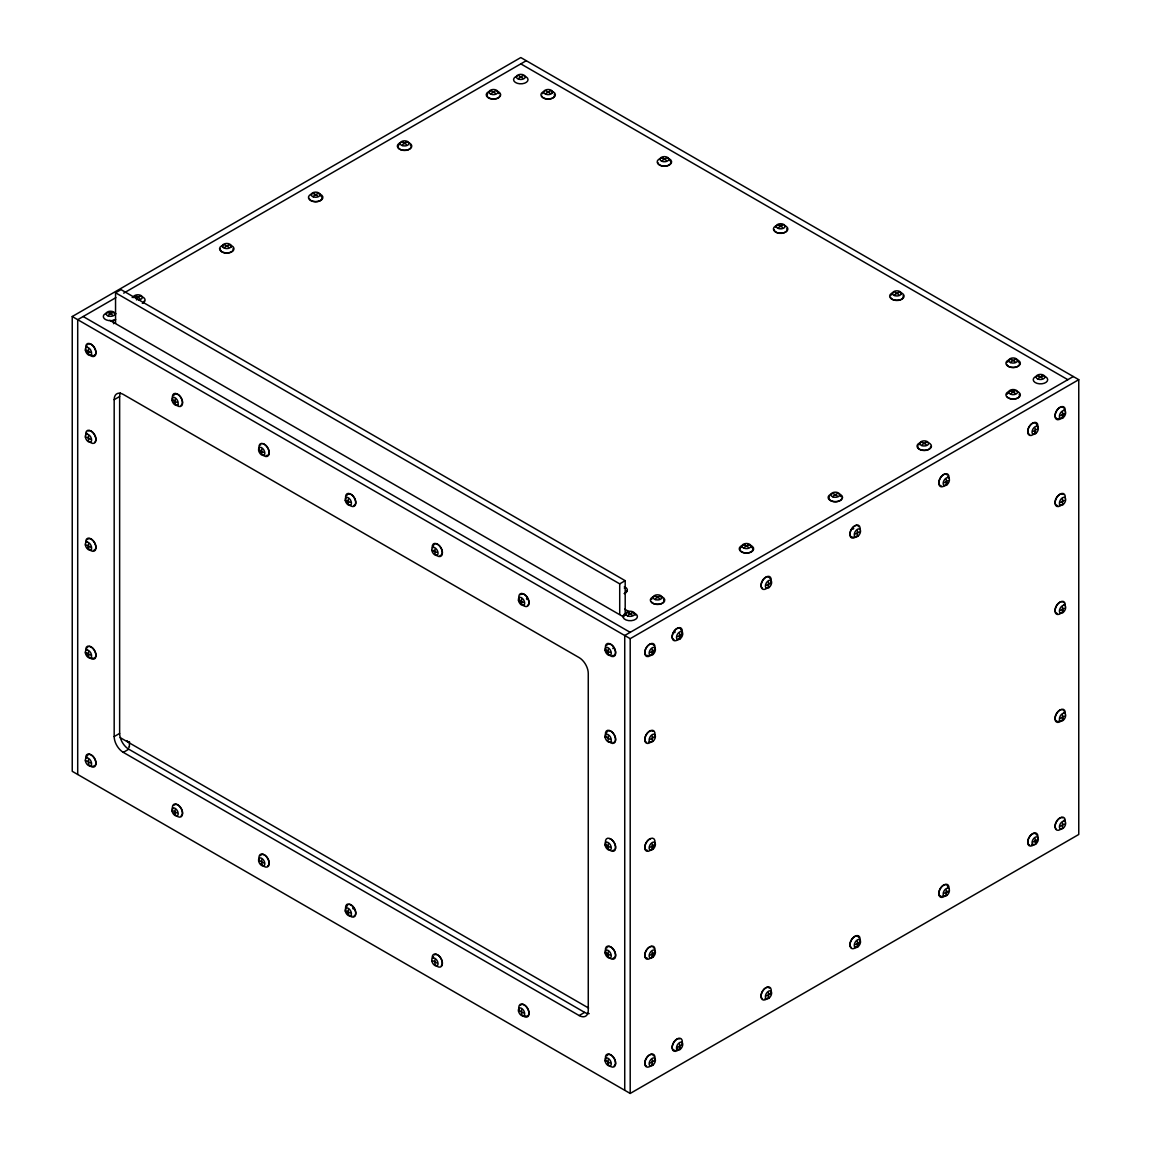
<?xml version="1.0" encoding="UTF-8"?>
<svg xmlns="http://www.w3.org/2000/svg" width="1151" height="1151" viewBox="0 0 1151 1151"><rect width="100%" height="100%" fill="white"/><g stroke="black" fill="none" stroke-linecap="round" stroke-linejoin="round"><path stroke-width="1.5" d="M129.372 746.553L129.473 741.632M129.401 746.539L128.854 747.387M72.24 316.525L520.799 57.55L1078.76 379.686L1078.76 834.475L630.201 1093.45L72.24 771.314L72.24 316.525L630.201 638.661L1078.76 379.686M115.546 323.33L115.546 292.771L121.013 289.62L625.194 580.694L625.194 614.85M115.877 297.649L77.707 319.676L77.707 774.465M123.675 293.145L526.266 60.715M136.063 298.397L139.703 296.296M224.949 247.077L228.603 244.962M313.835 195.756L317.489 193.641M402.735 144.436L406.375 142.321M491.621 93.116L495.275 91.001M108.712 314.842L112.352 312.727M518.972 77.98L522.626 75.865M546.322 93.116L549.977 91.001M589.183 1013.614A12.891 7.438 60 0 1 584.622 1012.391L579.14 1015.542L123.301 752.366A12.891 7.438 60 0 1 114.179 736.568L114.179 399.685L119.646 396.534A12.891 7.438 60 0 1 120.337 392.908M662.573 160.219L666.213 158.119M778.81 227.337L782.464 225.236M114.179 736.568L119.646 733.417L119.646 396.534M895.046 294.455L898.701 292.34M123.301 752.366L128.768 749.2L584.622 1012.391M115.546 292.771L619.713 583.859L625.194 580.694M1011.297 361.558L1014.937 359.457M655.725 598.419L659.379 596.319M744.625 547.099L748.265 544.999M833.511 495.779L837.165 493.678M922.397 444.459L926.051 442.358M1011.297 393.138L1014.937 391.038M628.374 614.864L632.028 612.764M1038.648 378.003L1042.288 375.902M1073.293 376.535L624.734 635.496L624.734 1090.285M650.444 652.43L654.085 650.329M677.795 636.647L681.435 634.532M766.681 585.312L770.336 583.212M855.581 533.992L859.222 531.891M944.467 482.672L948.107 480.571M1033.353 431.352L1037.008 429.251M1060.704 415.569L1064.358 413.454M650.444 739.287L654.085 737.172M1060.704 502.411L1064.358 500.311M650.444 847.194L654.085 845.079M1060.704 610.318L1064.358 608.217M650.444 955.1L654.085 952.985M1060.704 718.238L1064.358 716.123M650.444 1063.006L654.085 1060.905M677.795 1047.209L681.435 1045.108M766.681 995.888L770.336 993.788M855.581 944.568L859.222 942.468M944.467 893.248L948.107 891.147M1033.353 841.928L1037.008 839.827M1060.704 826.145L1064.358 824.03M128.034 742.05L127.128 740.683M520.799 63.866L1067.826 379.686M546.322 91.001L549.977 93.116M662.573 158.119L666.213 160.219M778.81 225.236L782.464 227.337M895.046 292.34L898.701 294.455M1011.297 359.457L1014.937 361.558M518.972 75.865L522.626 77.98M1038.648 375.902L1042.288 378.003M491.621 91.001L495.275 93.116M1011.297 391.038L1014.937 393.138M402.735 142.321L406.375 144.436M922.397 442.358L926.051 444.459M313.835 193.641L317.489 195.756M833.511 493.678L837.165 495.779M224.949 244.962L228.603 247.077M744.625 544.999L748.265 547.099M136.063 296.296L139.703 298.397M655.725 596.319L659.379 598.419M624.705 609.167L629.381 611.872M108.712 312.727L112.352 314.842M628.374 612.764L632.028 614.864M109.805 320.309L623.641 616.979M83.174 316.525L630.201 632.345M86.642 350.292L90.296 352.407M173.254 400.303L176.909 402.404M259.867 450.3L263.507 452.415M346.48 500.311L350.12 502.411M433.093 550.322L436.733 552.422M519.705 600.318L523.345 602.419M606.318 650.329L609.958 652.43M86.642 437.15L90.296 439.25M606.318 737.172L609.958 739.287M86.642 545.056L90.296 547.157M606.318 845.079L609.958 847.194M86.642 652.962L90.296 655.063M606.318 952.985L609.958 955.1M120.208 737.633L588.593 1008.046M86.642 760.869L90.296 762.969M173.254 810.88L176.909 812.98M259.867 860.876L263.507 862.991M346.48 910.887L350.12 912.988M433.093 960.884L436.733 962.999M519.705 1010.895L523.345 1012.995M606.318 1060.905L609.958 1063.006M1062.531 412.403L1062.531 416.619M1062.531 499.261L1062.531 503.476M1062.531 607.167L1062.531 611.382M1062.531 715.073L1062.531 719.289M1062.531 822.979L1062.531 827.195M1035.181 428.201L1035.181 432.402M1035.181 838.777L1035.181 842.978M946.295 479.521L946.295 483.737M946.295 890.097L946.295 894.298M857.394 530.841L857.394 535.057M857.394 941.417L857.394 945.618M768.508 582.161L768.508 586.377M768.508 992.737L768.508 996.939M679.622 633.482L679.622 637.697M679.622 1044.058L679.622 1048.273M652.272 649.279L652.272 653.48M652.272 736.122L652.272 740.338M652.272 844.028L652.272 848.244M652.272 951.935L652.272 956.15M652.272 1059.841L652.272 1064.056M630.201 638.661L630.201 1093.45M619.713 583.859L619.713 614.418M608.145 649.279L608.145 653.48M608.145 736.122L608.145 740.338M608.145 844.028L608.145 848.244M608.145 951.935L608.145 956.15M608.145 1059.841L608.145 1064.056M521.532 599.268L521.532 603.484M521.532 1009.844L521.532 1014.045M434.92 549.257L434.92 553.473M434.92 959.833L434.92 964.049M348.307 499.261L348.307 503.462M348.307 909.837L348.307 914.038M261.694 449.25L261.694 453.465M261.694 859.826L261.694 864.041M175.081 399.253L175.081 403.454M175.081 809.815L175.081 814.03M88.469 349.242L88.469 353.458M88.469 436.1L88.469 440.301M88.469 544.006L88.469 548.207M88.469 651.912L88.469 656.113M88.469 759.818L88.469 764.034M626.59 591.096A6.446 3.712 0 0 1 624.432 593.528M624.605 586.809A7.223 4.172 0 0 1 624.23 593.556M624.446 586.65A4.446 2.575 0 0 1 624.36 588.247M554.336 94.396A6.446 3.712 0 0 1 549.559 99.058A6.446 3.712 0 0 1 541.79 96.008M542.409 93.735A6.446 3.712 0 0 1 542.826 93.332M552.092 92.483A6.446 3.712 0 0 1 552.696 92.799M551.012 90.972A7.223 4.172 0 0 1 553.948 97.288A7.223 4.172 0 0 1 542.625 97.49A7.223 4.172 0 0 1 544.869 91.073M670.573 161.5A6.446 3.712 0 0 1 670.443 163.802M670.127 164.233A6.446 3.712 0 0 1 662.99 166.161A6.446 3.712 0 0 1 657.955 162.651M669.479 160.262A6.446 3.712 0 0 1 669.94 160.651M667.263 158.075A7.223 4.172 0 0 1 670.371 164.248A7.223 4.172 0 0 1 659.278 164.852A7.223 4.172 0 0 1 660.329 158.464M661.106 158.191A7.223 4.172 0 0 1 662.818 157.831M786.824 228.617A6.446 3.712 0 0 1 781.644 233.322A6.446 3.712 0 0 1 774.191 229.768M775.803 227.193A6.446 3.712 0 0 1 776.378 226.862M784.306 225.423A7.223 4.172 0 0 1 786.061 231.783A7.223 4.172 0 0 1 774.925 231.581A7.223 4.172 0 0 1 777.357 225.308M779.054 224.949A7.223 4.172 0 0 1 779.961 224.862M781.759 224.905A7.223 4.172 0 0 1 782.651 225.006M903.06 295.721A6.446 3.712 0 0 1 898.284 300.397A6.446 3.712 0 0 1 890.514 297.346M891.133 295.073A6.446 3.712 0 0 1 891.55 294.67M900.83 293.822A6.446 3.712 0 0 1 901.434 294.138M899.751 292.296A7.223 4.172 0 0 1 902.672 298.613A7.223 4.172 0 0 1 891.363 298.828A7.223 4.172 0 0 1 893.593 292.412M1019.297 362.838A6.446 3.712 0 0 1 1019.182 365.14M1018.851 365.558A6.446 3.712 0 0 1 1012.117 367.543A6.446 3.712 0 0 1 1006.765 364.464M1007.384 362.191A6.446 3.712 0 0 1 1007.787 361.788M1018.203 361.601A6.446 3.712 0 0 1 1018.664 361.989M1015.988 359.414A7.223 4.172 0 0 1 1018.534 366.004A7.223 4.172 0 0 1 1006.895 365.371A7.223 4.172 0 0 1 1011.542 359.17M659.998 596.189A7.223 4.172 0 0 1 663.451 602.52A7.223 4.172 0 0 1 651.941 602.736A7.223 4.172 0 0 1 654.689 596.276M663.609 599.484A6.446 3.712 0 0 1 659.35 604.318A6.446 3.712 0 0 1 651.265 601.556M651.639 599.268A6.446 3.712 0 0 1 652.013 598.851M661.178 597.671A6.446 3.712 0 0 1 661.811 597.959M748.021 544.711A7.223 4.172 0 0 1 752.812 550.754A7.223 4.172 0 0 1 741.445 551.804A7.223 4.172 0 0 1 742.769 545.2M743.575 544.955A7.223 4.172 0 0 1 745.316 544.668M752.883 549.531A6.446 3.712 0 0 1 746.654 553.142A6.446 3.712 0 0 1 740.035 549.775M740.266 548.38A6.446 3.712 0 0 1 740.539 547.948M741.359 547.142A6.446 3.712 0 0 1 741.891 546.797M751.272 546.955A6.446 3.712 0 0 1 751.776 547.329M752.178 547.732A6.446 3.712 0 0 1 752.725 548.61M1017.182 391.369A7.223 4.172 0 0 1 1018.232 397.771A7.223 4.172 0 0 1 1007.139 397.167A7.223 4.172 0 0 1 1010.247 390.995M1011.096 390.822A7.223 4.172 0 0 1 1011.988 390.707M1013.801 390.678A7.223 4.172 0 0 1 1014.693 390.75M1019.182 394.203A6.446 3.712 0 0 1 1015.297 398.951A6.446 3.712 0 0 1 1007.067 396.721M1006.938 394.419A6.446 3.712 0 0 1 1007.571 393.57M1008.031 393.182A6.446 3.712 0 0 1 1008.564 392.822M838.619 493.75A7.223 4.172 0 0 1 840.863 500.167A7.223 4.172 0 0 1 829.54 499.951A7.223 4.172 0 0 1 832.461 493.635M841.525 499.131A6.446 3.712 0 0 1 833.151 501.591A6.446 3.712 0 0 1 829.425 496.628M839.597 495.304A6.446 3.712 0 0 1 840.172 495.635M840.662 496.009A6.446 3.712 0 0 1 841.395 496.844M928.296 442.689A7.223 4.172 0 0 1 929.116 449.221A7.223 4.172 0 0 1 917.937 448.199A7.223 4.172 0 0 1 922.21 442.142M925.807 442.07A7.223 4.172 0 0 1 927.505 442.43M930.641 446.43A6.446 3.712 0 0 1 924.023 450.501A6.446 3.712 0 0 1 917.865 446.2M918.685 444.89A6.446 3.712 0 0 1 919.145 444.502M318.108 193.512A7.223 4.172 0 0 1 321.892 199.555A7.223 4.172 0 0 1 310.885 200.562A7.223 4.172 0 0 1 311.23 194.145M311.979 193.843A7.223 4.172 0 0 1 313.647 193.426M321.719 196.807A6.446 3.712 0 0 1 317.072 201.698A6.446 3.712 0 0 1 309.259 198.418M320.496 195.612A6.446 3.712 0 0 1 321.402 196.375M496.728 91.073A7.223 4.172 0 0 1 498.973 97.49A7.223 4.172 0 0 1 487.65 97.288A7.223 4.172 0 0 1 490.571 90.972M499.807 96.008A6.446 3.712 0 0 1 491.65 99A6.446 3.712 0 0 1 487.535 93.95M488.887 92.799A6.446 3.712 0 0 1 489.506 92.483M498.771 93.332A6.446 3.712 0 0 1 499.189 93.735M141.947 296.627A7.223 4.172 0 0 1 142.307 303.375M132.164 297.519A7.223 4.172 0 0 1 136.753 295.965M139.458 296.008A7.223 4.172 0 0 1 141.156 296.368M144.321 300.828A6.446 3.712 0 0 1 143.429 302.598M133.458 297.591A4.446 2.575 0 0 1 137.372 294.785A4.446 2.575 0 0 1 142.292 296.987A4.446 2.575 0 0 1 138.58 299.879M136.911 299.85A4.446 2.575 0 0 1 136.379 299.764M229.222 244.832A7.223 4.172 0 0 1 232.66 251.177A7.223 4.172 0 0 1 221.15 251.378A7.223 4.172 0 0 1 223.898 244.933M233.063 248.573A6.446 3.712 0 0 1 233.135 249.968M232.962 250.429A6.446 3.712 0 0 1 226.574 253.105A6.446 3.712 0 0 1 220.488 250.199M220.359 249.738A6.446 3.712 0 0 1 220.416 248.803M222.215 246.76A6.446 3.712 0 0 1 222.819 246.458M231.034 246.602A6.446 3.712 0 0 1 231.596 246.933M407.842 142.393A7.223 4.172 0 0 1 410.26 148.68A7.223 4.172 0 0 1 399.138 148.882A7.223 4.172 0 0 1 400.879 142.523M402.533 142.105A7.223 4.172 0 0 1 403.425 141.99M406.13 142.048A7.223 4.172 0 0 1 407.008 142.192M410.993 146.868A6.446 3.712 0 0 1 404.346 150.464A6.446 3.712 0 0 1 398.117 146.637M398.375 145.717A6.446 3.712 0 0 1 398.649 145.271M399.469 144.465A6.446 3.712 0 0 1 400.001 144.12M410.288 145.055A6.446 3.712 0 0 1 410.619 145.486M1043.756 375.974A7.223 4.172 0 0 1 1046.187 382.247A7.223 4.172 0 0 1 1035.051 382.449A7.223 4.172 0 0 1 1036.792 376.089M1037.598 375.859A7.223 4.172 0 0 1 1038.447 375.686M1042.043 375.614A7.223 4.172 0 0 1 1042.921 375.758M107.662 312.698A7.223 4.172 0 0 0 104.554 318.87A7.223 4.172 0 0 0 115.647 319.474A6.446 3.712 0 0 1 110.726 320.87M108.511 312.511A7.223 4.172 0 0 1 110.309 312.353M111.215 312.367A7.223 4.172 0 0 1 112.107 312.453M112.985 312.597A7.223 4.172 0 0 1 115.949 313.763M632.647 612.634A7.223 4.172 0 0 1 635.913 619.109A7.223 4.172 0 0 1 624.23 618.893A7.223 4.172 0 0 1 628.187 612.548M624.015 616.145A6.446 3.712 0 0 1 624.288 615.713M624.662 615.296A6.446 3.712 0 0 1 625.655 614.562M635.035 614.72A6.446 3.712 0 0 1 635.525 615.094M524.079 75.937A7.223 4.172 0 0 1 526.511 82.21A7.223 4.172 0 0 1 515.375 82.412A7.223 4.172 0 0 1 517.116 76.067M113.33 321.776A3.352 1.942 0 0 1 113.517 323.704M1034.691 433.337A7.223 4.172 -60 0 1 1027.757 432.718A7.223 4.172 -60 0 1 1033.238 422.805A7.223 4.172 -60 0 1 1037.67 427.956M1035.814 431.97A7.223 4.172 -60 0 1 1035.267 432.69M1036.389 424A6.446 3.712 -60 0 1 1036.734 425.05M1029.584 434.416A6.446 3.712 -60 0 1 1028.749 427.294A6.446 3.712 -60 0 1 1035.382 422.993M945.187 485.233A7.223 4.172 -60 0 1 938.871 484.039A7.223 4.172 -60 0 1 943.705 474.485A7.223 4.172 -60 0 1 949.014 477.679M947.417 482.542A7.223 4.172 -60 0 1 946.928 483.291M946.381 484.01A7.223 4.172 -60 0 1 945.805 484.657M941.173 485.808A6.446 3.712 -60 0 1 940.05 478.255A6.446 3.712 -60 0 1 947.215 474.903M947.848 476.37A6.446 3.712 -60 0 1 947.92 476.989M856.905 535.978A7.223 4.172 -60 0 1 850.013 535.575A7.223 4.172 -60 0 1 855.035 525.676A7.223 4.172 -60 0 1 860.042 529.791M857.984 525.878A6.446 3.712 -60 0 1 858.603 526.64M853.351 537.013A6.446 3.712 -60 0 1 851.366 536.898M850.977 536.639A6.446 3.712 -60 0 1 850.632 530.669A6.446 3.712 -60 0 1 855.61 525.518M856.157 525.403A6.446 3.712 -60 0 1 857.164 525.46M768.595 586.65A7.223 4.172 -60 0 1 761.084 586.679A7.223 4.172 -60 0 1 767.199 576.507A7.223 4.172 -60 0 1 770.451 583.571M769.429 577.543A6.446 3.712 -60 0 1 769.918 578.464M762.48 588.219A6.446 3.712 -60 0 1 761.746 587.614M761.473 587.197A6.446 3.712 -60 0 1 763.156 579.557A6.446 3.712 -60 0 1 769.098 577.212M1034.087 844.489A7.223 4.172 -60 0 1 1027.714 842.82A7.223 4.172 -60 0 1 1033.454 833.281A7.223 4.172 -60 0 1 1037.67 838.532M1036.749 840.993A7.223 4.172 -60 0 1 1036.303 841.784M1036.389 834.576A6.446 3.712 -60 0 1 1036.591 835.065M1032.835 844.086A6.446 3.712 -60 0 1 1031.699 844.733M1029.584 844.992A6.446 3.712 -60 0 1 1028.951 837.511A6.446 3.712 -60 0 1 1035.771 833.813M945.187 895.809A7.223 4.172 -60 0 1 938.871 894.615A7.223 4.172 -60 0 1 943.705 885.061A7.223 4.172 -60 0 1 949.014 888.255M948.237 891.507A7.223 4.172 -60 0 1 947.863 892.313M946.381 894.586A7.223 4.172 -60 0 1 945.805 895.233M946.885 885.133A6.446 3.712 -60 0 1 947.489 885.896M947.848 886.946A6.446 3.712 -60 0 1 947.92 888.227M942.798 896.053A6.446 3.712 -60 0 1 942.237 896.255M941.173 896.384A6.446 3.712 -60 0 1 940.252 896.14M939.863 895.895A6.446 3.712 -60 0 1 939.863 889.191A6.446 3.712 -60 0 1 945.561 884.644M857.495 945.906A7.223 4.172 -60 0 1 850.057 946.367A7.223 4.172 -60 0 1 855.236 936.137A7.223 4.172 -60 0 1 859.883 941.173M859.653 941.993A7.223 4.172 -60 0 1 859.337 942.827M858.531 944.439A7.223 4.172 -60 0 1 858.027 945.187M850.977 947.215A6.446 3.712 -60 0 1 852.287 938.497A6.446 3.712 -60 0 1 858.819 937.705M855.049 946.726A6.446 3.712 -60 0 1 854.488 947.086M767.415 998.449A7.223 4.172 -60 0 1 761.027 996.291A7.223 4.172 -60 0 1 767.616 986.968A7.223 4.172 -60 0 1 770.451 994.147M768.595 997.226A7.223 4.172 -60 0 1 768.019 997.874M762.48 998.795A6.446 3.712 -60 0 1 762.681 990.781A6.446 3.712 -60 0 1 769.429 988.119M765.588 998.406A6.446 3.712 -60 0 1 765.027 998.694M679.133 1049.194A7.223 4.172 -60 0 1 672.17 1048.345A7.223 4.172 -60 0 1 678.097 1038.475A7.223 4.172 -60 0 1 681.867 1044.633M680.255 1047.827A7.223 4.172 -60 0 1 679.709 1048.547M677.838 1048.921A6.446 3.712 -60 0 1 677.277 1049.367M675.018 1050.331A6.446 3.712 -60 0 1 672.86 1043.885A6.446 3.712 -60 0 1 679.809 1038.849M651.48 741.561A7.223 4.172 -60 0 1 644.79 740.05A7.223 4.172 -60 0 1 651.063 730.439A7.223 4.172 -60 0 1 654.372 737.115M646.445 742.28A6.446 3.712 -60 0 1 646.229 734.511A6.446 3.712 -60 0 1 653.034 731.331M649.063 741.963A6.446 3.712 -60 0 1 648.502 742.208M679.709 637.971A7.223 4.172 -60 0 1 672.227 638.23A7.223 4.172 -60 0 1 677.881 628A7.223 4.172 -60 0 1 681.867 634.057M681.191 635.712A7.223 4.172 -60 0 1 680.745 636.503M679.809 628.273A6.446 3.712 -60 0 1 680.543 628.863M680.817 629.28A6.446 3.712 -60 0 1 681.176 630.331M674.026 639.697A6.446 3.712 -60 0 1 673.191 639.28M672.86 638.934A6.446 3.712 -60 0 1 673.191 632.575A6.446 3.712 -60 0 1 678.371 628.043M650.214 958.38A7.223 4.172 -60 0 1 644.819 954.87A7.223 4.172 -60 0 1 651.48 946.151A7.223 4.172 -60 0 1 654.372 952.927M653.624 954.567A7.223 4.172 -60 0 1 653.149 955.344M652.631 956.078A7.223 4.172 -60 0 1 650.847 957.92M653.336 947.518A6.446 3.712 -60 0 1 653.581 947.978M647.409 958.236A6.446 3.712 -60 0 1 646.905 958.207M646.445 958.092A6.446 3.712 -60 0 1 645.351 957.2M645.121 956.74A6.446 3.712 -60 0 1 646.675 949.647A6.446 3.712 -60 0 1 652.257 946.64M1061.121 721.058A7.223 4.172 -60 0 1 1055.064 719.246A7.223 4.172 -60 0 1 1060.272 709.85A7.223 4.172 -60 0 1 1065.236 713.62M1063.423 718.483A7.223 4.172 -60 0 1 1062.905 719.217M1062.344 719.893A7.223 4.172 -60 0 1 1061.74 720.512M1062.934 709.98A6.446 3.712 -60 0 1 1063.61 710.656M1064.128 712.224A6.446 3.712 -60 0 1 1064.171 712.872M1058.762 721.145A6.446 3.712 -60 0 1 1058.215 721.303M1057.179 721.346A6.446 3.712 -60 0 1 1056.301 721.015M1055.927 720.713A6.446 3.712 -60 0 1 1056.114 714.167A6.446 3.712 -60 0 1 1061.553 709.62M651.48 1065.279A7.223 4.172 -60 0 1 644.79 1063.783A7.223 4.172 -60 0 1 651.063 1054.158A7.223 4.172 -60 0 1 654.372 1060.834M652.631 1063.984A7.223 4.172 -60 0 1 652.07 1064.661M653.336 1055.424A6.446 3.712 -60 0 1 653.581 1055.884M646.445 1065.999A6.446 3.712 -60 0 1 645.351 1065.107M645.121 1064.646A6.446 3.712 -60 0 1 646.905 1057.237A6.446 3.712 -60 0 1 652.675 1054.748M1064.128 820.131A6.446 3.712 -60 0 1 1064.128 821.454M1055.927 828.619A6.446 3.712 -60 0 1 1056.719 821.023A6.446 3.712 -60 0 1 1062.934 817.886M1061.74 828.418A7.223 4.172 -60 0 1 1055.122 827.612A7.223 4.172 -60 0 1 1060.057 817.886A7.223 4.172 -60 0 1 1065.236 821.526M1061.121 418.389A7.223 4.172 -60 0 1 1055.064 416.576A7.223 4.172 -60 0 1 1060.272 407.181A7.223 4.172 -60 0 1 1065.236 410.95M1064.646 413.396A7.223 4.172 -60 0 1 1064.301 414.231M1063.423 415.813A7.223 4.172 -60 0 1 1062.905 416.547M1062.344 417.223A7.223 4.172 -60 0 1 1061.74 417.842M1062.934 407.31A6.446 3.712 -60 0 1 1063.61 407.986M1064.128 409.555A6.446 3.712 -60 0 1 1064.171 410.202M1058.762 418.489A6.446 3.712 -60 0 1 1058.215 418.647M1057.179 418.676A6.446 3.712 -60 0 1 1056.301 418.345M1055.927 418.043A6.446 3.712 -60 0 1 1056.114 411.497A6.446 3.712 -60 0 1 1061.553 406.95M1061.121 613.152A7.223 4.172 -60 0 1 1055.064 611.339A7.223 4.172 -60 0 1 1060.272 601.944A7.223 4.172 -60 0 1 1065.236 605.714M1063.423 610.562A7.223 4.172 -60 0 1 1062.905 611.31M1062.344 611.987A7.223 4.172 -60 0 1 1061.74 612.605M1062.934 602.074A6.446 3.712 -60 0 1 1063.294 602.376M1064.128 604.318A6.446 3.712 -60 0 1 1064.171 604.966M1057.179 613.44A6.446 3.712 -60 0 1 1055.625 607.354A6.446 3.712 -60 0 1 1061.553 601.714M652.07 848.848A7.223 4.172 -60 0 1 644.819 848.431A7.223 4.172 -60 0 1 650.847 838.417A7.223 4.172 -60 0 1 654.372 845.021M653.624 846.661A7.223 4.172 -60 0 1 653.149 847.438M647.409 850.33A6.446 3.712 -60 0 1 645.121 844.963A6.446 3.712 -60 0 1 650.761 838.647M650.214 655.71A7.223 4.172 -60 0 1 644.819 652.2A7.223 4.172 -60 0 1 651.48 643.481A7.223 4.172 -60 0 1 654.372 650.272M653.624 651.898A7.223 4.172 -60 0 1 653.149 652.675M652.631 653.408A7.223 4.172 -60 0 1 650.847 655.25M653.336 644.862A6.446 3.712 -60 0 1 653.581 645.308M647.941 655.509A6.446 3.712 -60 0 1 646.905 655.538M646.445 655.423A6.446 3.712 -60 0 1 645.351 654.531M645.121 654.07A6.446 3.712 -60 0 1 646.675 646.991A6.446 3.712 -60 0 1 652.257 643.97M1057.179 505.534A6.446 3.712 -60 0 1 1056.301 497.995A6.446 3.712 -60 0 1 1063.294 494.47M1059.898 504.757A6.446 3.712 -60 0 1 1059.323 505.088M1061.74 504.699A7.223 4.172 -60 0 1 1055.122 503.893A7.223 4.172 -60 0 1 1060.057 494.153A7.223 4.172 -60 0 1 1065.236 497.808M853.02 529.201A4.129 2.388 -60 0 1 853.725 528.467M674.63 632.733A4.129 2.388 -60 0 1 675.234 631.856M345.818 909.592A7.223 4.172 60 0 1 350.465 904.542A7.223 4.172 60 0 1 355.645 914.786A7.223 4.172 60 0 1 348.206 914.311M347.17 912.844A7.223 4.172 60 0 1 346.739 912.052M354.724 915.635A6.446 3.712 60 0 1 353.904 916.052M351.789 915.793A6.446 3.712 60 0 1 351.213 915.505M346.753 906.686A6.446 3.712 60 0 1 347.098 905.636M347.372 905.218A6.446 3.712 60 0 1 348.106 904.614M349.544 904.398A6.446 3.712 60 0 1 354.724 908.93A6.446 3.712 60 0 1 355.069 915.29M432.186 958.006A7.223 4.172 60 0 1 437.711 954.942A7.223 4.172 60 0 1 442.257 964.797A7.223 4.172 60 0 1 435.409 964.97M433.294 957.963A6.446 3.712 60 0 1 433.366 956.697M434.33 954.884A6.446 3.712 60 0 1 440.732 957.877A6.446 3.712 60 0 1 441.337 965.631M519.043 1009.6A7.223 4.172 60 0 1 523.259 1004.348A7.223 4.172 60 0 1 529 1013.887A7.223 4.172 60 0 1 522.626 1015.556M522.022 1014.981A7.223 4.172 60 0 1 521.432 1014.333M528.769 1014.391A6.446 3.712 60 0 1 526.64 1016.132M525.575 1016.002A6.446 3.712 60 0 1 525.014 1015.815M520.597 1005.226A6.446 3.712 60 0 1 520.943 1004.881M521.763 1004.463A6.446 3.712 60 0 1 526.885 1007.226A6.446 3.712 60 0 1 528.913 1013.83M172.592 809.57A7.223 4.172 60 0 1 176.808 804.333A7.223 4.172 60 0 1 182.549 813.872A7.223 4.172 60 0 1 176.175 815.541M175.571 814.966A7.223 4.172 60 0 1 174.981 814.304M174.448 813.599A7.223 4.172 60 0 1 173.945 812.836M174.146 805.211A6.446 3.712 60 0 1 179.671 806.319A6.446 3.712 60 0 1 182.462 813.815M182.333 814.361A6.446 3.712 60 0 1 181.11 815.872M606.03 737.115A7.223 4.172 60 0 1 609.339 730.439A7.223 4.172 60 0 1 615.612 740.05A7.223 4.172 60 0 1 608.937 741.561M611.915 742.208A6.446 3.712 60 0 1 611.339 741.963M606.649 732.698A6.446 3.712 60 0 1 607.066 731.705M607.368 731.331A6.446 3.712 60 0 1 613.253 733.201A6.446 3.712 60 0 1 615.296 740.927M614.735 741.762A6.446 3.712 60 0 1 613.958 742.28M259.435 860.401A7.223 4.172 60 0 1 263.205 854.258A7.223 4.172 60 0 1 269.147 864.113A7.223 4.172 60 0 1 262.183 864.962M261.594 864.315A7.223 4.172 60 0 1 261.061 863.61M260.486 855.625A6.446 3.712 60 0 1 260.759 855.207M261.493 854.617A6.446 3.712 60 0 1 267.924 858.56A6.446 3.712 60 0 1 267.723 865.883M432.186 547.43A7.223 4.172 60 0 1 437.711 544.365A7.223 4.172 60 0 1 442.257 554.221A7.223 4.172 60 0 1 435.409 554.394M433.351 551.487A7.223 4.172 60 0 1 432.977 550.667M440.948 555.314A6.446 3.712 60 0 1 440.027 555.559M433.294 547.387A6.446 3.712 60 0 1 433.366 546.121M433.711 545.07A6.446 3.712 60 0 1 434.33 544.308M435.639 543.804A6.446 3.712 60 0 1 441.337 548.365A6.446 3.712 60 0 1 441.337 555.055M345.818 499.016A7.223 4.172 60 0 1 350.033 493.765A7.223 4.172 60 0 1 355.774 503.304A7.223 4.172 60 0 1 349.4 504.972M347.17 502.282A7.223 4.172 60 0 1 346.739 501.476M347.717 494.297A6.446 3.712 60 0 1 354.537 497.995A6.446 3.712 60 0 1 353.904 505.476M346.897 495.549A6.446 3.712 60 0 1 347.098 495.059M519.043 599.024A7.223 4.172 60 0 1 523.259 593.787A7.223 4.172 60 0 1 529 603.325A7.223 4.172 60 0 1 522.626 604.98M522.022 604.404A7.223 4.172 60 0 1 521.432 603.757M520.899 603.038A7.223 4.172 60 0 1 520.396 602.29M519.576 600.678A7.223 4.172 60 0 1 519.274 599.844M520.597 594.65A6.446 3.712 60 0 1 526.122 595.772A6.446 3.712 60 0 1 528.913 603.253M528.769 603.815A6.446 3.712 60 0 1 527.561 605.325M172.592 399.009A7.223 4.172 60 0 1 177.24 393.959A7.223 4.172 60 0 1 182.419 404.202A7.223 4.172 60 0 1 174.981 403.728M174.448 403.023A7.223 4.172 60 0 1 173.945 402.26M173.139 400.649A7.223 4.172 60 0 1 172.823 399.829M178.002 404.922A6.446 3.712 60 0 1 177.427 404.562M173.672 395.541A6.446 3.712 60 0 1 180.434 396.635A6.446 3.712 60 0 1 181.11 405.296M259.435 449.84A7.223 4.172 60 0 1 263.205 443.682A7.223 4.172 60 0 1 269.147 453.537A7.223 4.172 60 0 1 262.183 454.386M260.558 452.271A7.223 4.172 60 0 1 260.126 451.48M262.932 443.811A6.446 3.712 60 0 1 268.845 450.185A6.446 3.712 60 0 1 266.284 455.537M260.486 445.063A6.446 3.712 60 0 1 260.759 444.631M606.03 952.927A7.223 4.172 60 0 1 608.937 946.151A7.223 4.172 60 0 1 615.584 954.87A7.223 4.172 60 0 1 610.188 958.38M609.555 957.92A7.223 4.172 60 0 1 607.771 956.078M607.253 955.344A7.223 4.172 60 0 1 606.778 954.567M613.497 958.207A6.446 3.712 60 0 1 612.994 958.236M606.822 947.978A6.446 3.712 60 0 1 607.066 947.518M608.16 946.64A6.446 3.712 60 0 1 613.728 949.647A6.446 3.712 60 0 1 615.296 956.74M615.051 957.2A6.446 3.712 60 0 1 613.958 958.092M85.764 650.459A7.223 4.172 60 0 1 90.728 646.689A7.223 4.172 60 0 1 95.936 656.084A7.223 4.172 60 0 1 89.879 657.883M89.26 657.35A7.223 4.172 60 0 1 88.656 656.732M88.095 656.041A7.223 4.172 60 0 1 87.577 655.307M86.699 653.725A7.223 4.172 60 0 1 86.354 652.905M94.699 657.84A6.446 3.712 60 0 1 93.821 658.185M92.785 658.142A6.446 3.712 60 0 1 91.677 657.739M86.829 649.696A6.446 3.712 60 0 1 86.872 649.063M87.39 647.495A6.446 3.712 60 0 1 88.066 646.819M89.447 646.459A6.446 3.712 60 0 1 94.886 651.006A6.446 3.712 60 0 1 95.073 657.552M606.03 1060.834A7.223 4.172 60 0 1 609.339 1054.158A7.223 4.172 60 0 1 615.612 1063.783A7.223 4.172 60 0 1 608.937 1065.279M608.332 1064.661A7.223 4.172 60 0 1 607.771 1063.984M606.822 1055.884A6.446 3.712 60 0 1 607.066 1055.424M607.742 1054.748A6.446 3.712 60 0 1 613.497 1057.237A6.446 3.712 60 0 1 615.296 1064.646M615.051 1065.107A6.446 3.712 60 0 1 613.958 1065.999M94.281 765.962A6.446 3.712 60 0 1 92.785 766.048M86.829 757.603A6.446 3.712 60 0 1 86.872 756.97M87.145 755.862A6.446 3.712 60 0 1 88.066 754.725M88.483 754.509A6.446 3.712 60 0 1 89.979 754.423M90.526 754.581A6.446 3.712 60 0 1 95.231 759.646A6.446 3.712 60 0 1 95.073 765.458M85.764 758.365A7.223 4.172 60 0 1 91.159 754.855A7.223 4.172 60 0 1 95.792 764.883A7.223 4.172 60 0 1 88.656 764.638M85.764 347.789A7.223 4.172 60 0 1 90.728 344.02A7.223 4.172 60 0 1 95.936 353.415A7.223 4.172 60 0 1 89.879 355.227M89.26 354.681A7.223 4.172 60 0 1 88.656 354.062M88.095 353.386A7.223 4.172 60 0 1 87.577 352.652M86.699 351.055A7.223 4.172 60 0 1 86.354 350.235M94.699 355.184A6.446 3.712 60 0 1 93.821 355.515M92.785 355.472A6.446 3.712 60 0 1 91.677 355.069M86.829 347.041A6.446 3.712 60 0 1 86.872 346.393M87.39 344.825A6.446 3.712 60 0 1 88.066 344.149M89.447 343.789A6.446 3.712 60 0 1 94.886 348.336A6.446 3.712 60 0 1 95.073 354.882M87.706 539.2A6.446 3.712 60 0 1 94.699 542.74A6.446 3.712 60 0 1 93.821 550.264M91.677 549.833A6.446 3.712 60 0 1 91.102 549.502M86.829 541.79A6.446 3.712 60 0 1 86.872 541.157M85.764 542.553A7.223 4.172 60 0 1 91.591 539.33A7.223 4.172 60 0 1 95.504 549.833A7.223 4.172 60 0 1 87.577 547.401M606.03 845.021A7.223 4.172 60 0 1 609.555 838.417A7.223 4.172 60 0 1 615.584 848.431A7.223 4.172 60 0 1 608.332 848.848M607.253 847.438A7.223 4.172 60 0 1 606.778 846.661M609.656 838.647A6.446 3.712 60 0 1 615.296 844.963A6.446 3.712 60 0 1 612.994 850.33M606.03 650.272A7.223 4.172 60 0 1 608.937 643.481A7.223 4.172 60 0 1 615.584 652.2A7.223 4.172 60 0 1 610.188 655.71M609.555 655.25A7.223 4.172 60 0 1 607.771 653.408M607.253 652.675A7.223 4.172 60 0 1 606.778 651.898M613.497 655.538A6.446 3.712 60 0 1 612.461 655.509M606.822 645.308A6.446 3.712 60 0 1 607.066 644.862M608.16 643.97A6.446 3.712 60 0 1 613.728 646.991A6.446 3.712 60 0 1 615.296 654.07M615.051 654.531A6.446 3.712 60 0 1 613.958 655.423M612.807 648.272A3.87 2.23 60 0 1 613.051 648.689M86.872 434.56A6.446 3.712 60 0 1 86.872 433.251M88.066 431.006A6.446 3.712 60 0 1 94.281 434.143A6.446 3.712 60 0 1 95.073 441.739M85.764 434.646A7.223 4.172 60 0 1 90.943 430.992A7.223 4.172 60 0 1 95.878 440.718A7.223 4.172 60 0 1 89.26 441.538M128.768 749.2A12.891 7.438 60 0 1 119.646 733.417M526.511 598.52A4.129 2.388 60 0 1 526.971 599.484M352.681 908.197A4.129 2.388 60 0 1 353.285 909.089M579.14 1015.542A12.891 7.438 60 0 0 588.262 1010.276L588.262 673.407A12.891 7.438 60 0 0 579.14 657.609L123.301 394.433A12.891 7.438 60 0 0 114.179 399.685M545.574 94.152A4.446 2.575 0 0 0 552.581 92.296A4.446 2.575 0 0 0 546.293 89.72A4.446 2.575 0 0 0 545.574 94.152M661.811 161.269A4.446 2.575 0 0 0 668.817 159.413A4.446 2.575 0 0 0 662.544 156.838A4.446 2.575 0 0 0 661.811 161.269M778.062 228.373A4.446 2.575 0 0 0 785.068 226.531A4.446 2.575 0 0 0 778.781 223.941A4.446 2.575 0 0 0 778.062 228.373M894.298 295.49A4.446 2.575 0 0 0 901.305 293.634A4.446 2.575 0 0 0 895.018 291.059A4.446 2.575 0 0 0 894.298 295.49M1010.549 362.594A4.446 2.575 0 0 0 1017.542 360.752A4.446 2.575 0 0 0 1011.269 358.177A4.446 2.575 0 0 0 1010.549 362.594M655.207 599.556A4.446 2.575 0 0 0 661.998 597.455A4.446 2.575 0 0 0 655.451 595.11A4.446 2.575 0 0 0 655.207 599.556M744.107 548.236A4.446 2.575 0 0 0 750.898 546.135A4.446 2.575 0 0 0 744.337 543.79A4.446 2.575 0 0 0 744.107 548.236M1010.779 394.275A4.446 2.575 0 0 0 1017.57 392.174A4.446 2.575 0 0 0 1011.024 389.829A4.446 2.575 0 0 0 1010.779 394.275M832.993 496.915A4.446 2.575 0 0 0 839.784 494.815A4.446 2.575 0 0 0 833.238 492.47A4.446 2.575 0 0 0 832.993 496.915M921.879 445.595A4.446 2.575 0 0 0 928.67 443.495A4.446 2.575 0 0 0 922.124 441.15A4.446 2.575 0 0 0 921.879 445.595M313.317 196.879A4.446 2.575 0 0 0 320.107 194.778A4.446 2.575 0 0 0 313.561 192.433A4.446 2.575 0 0 0 313.317 196.879M491.103 94.238A4.446 2.575 0 0 0 497.894 92.138A4.446 2.575 0 0 0 491.348 89.792A4.446 2.575 0 0 0 491.103 94.238M224.431 248.199A4.446 2.575 0 0 0 231.222 246.098A4.446 2.575 0 0 0 224.675 243.753A4.446 2.575 0 0 0 224.431 248.199M402.217 145.558A4.446 2.575 0 0 0 409.008 143.458A4.446 2.575 0 0 0 402.447 141.113A4.446 2.575 0 0 0 402.217 145.558M1038.13 379.139A4.446 2.575 0 0 0 1044.921 377.024A4.446 2.575 0 0 0 1038.375 374.694A4.446 2.575 0 0 0 1038.13 379.139M108.18 315.964A4.446 2.575 0 0 0 114.971 313.863A4.446 2.575 0 0 0 108.424 311.518A4.446 2.575 0 0 0 108.18 315.964M627.856 616.001A4.446 2.575 0 0 0 634.647 613.9A4.446 2.575 0 0 0 628.101 611.555A4.446 2.575 0 0 0 627.856 616.001M518.454 79.102A4.446 2.575 0 0 0 525.244 77.002A4.446 2.575 0 0 0 518.698 74.657A4.446 2.575 0 0 0 518.454 79.102M1035.713 433.582A4.446 2.575 -60 0 0 1037.612 426.589A4.446 2.575 -60 0 0 1032.231 430.733A4.446 2.575 -60 0 0 1035.713 433.582M946.813 484.902A4.446 2.575 -60 0 0 948.712 477.91A4.446 2.575 -60 0 0 943.345 482.068A4.446 2.575 -60 0 0 946.813 484.902M857.927 536.222A4.446 2.575 -60 0 0 859.826 529.23A4.446 2.575 -60 0 0 854.445 533.388A4.446 2.575 -60 0 0 857.927 536.222M769.026 587.542A4.446 2.575 -60 0 0 770.925 580.55A4.446 2.575 -60 0 0 765.559 584.708A4.446 2.575 -60 0 0 769.026 587.542M1035.713 844.158A4.446 2.575 -60 0 0 1037.612 837.165A4.446 2.575 -60 0 0 1032.231 841.309A4.446 2.575 -60 0 0 1035.713 844.158M946.813 895.478A4.446 2.575 -60 0 0 948.712 888.486A4.446 2.575 -60 0 0 943.345 892.629A4.446 2.575 -60 0 0 946.813 895.478M857.927 946.798A4.446 2.575 -60 0 0 859.826 939.806A4.446 2.575 -60 0 0 854.445 943.949A4.446 2.575 -60 0 0 857.927 946.798M769.026 998.118A4.446 2.575 -60 0 0 770.925 991.126A4.446 2.575 -60 0 0 765.559 995.27A4.446 2.575 -60 0 0 769.026 998.118M680.14 1049.439A4.446 2.575 -60 0 0 682.039 1042.446A4.446 2.575 -60 0 0 676.673 1046.59A4.446 2.575 -60 0 0 680.14 1049.439M652.991 741.345A4.446 2.575 -60 0 0 654.559 734.424A4.446 2.575 -60 0 0 649.25 738.913A4.446 2.575 -60 0 0 652.991 741.345M680.14 638.863A4.446 2.575 -60 0 0 682.039 631.87A4.446 2.575 -60 0 0 676.673 636.028A4.446 2.575 -60 0 0 680.14 638.863M652.991 957.172A4.446 2.575 -60 0 0 654.559 950.237A4.446 2.575 -60 0 0 649.25 954.74A4.446 2.575 -60 0 0 652.991 957.172M1063.251 720.296A4.446 2.575 -60 0 0 1064.833 713.375A4.446 2.575 -60 0 0 1059.524 717.864A4.446 2.575 -60 0 0 1063.251 720.296M652.991 1065.078A4.446 2.575 -60 0 0 654.559 1058.143A4.446 2.575 -60 0 0 649.25 1062.646A4.446 2.575 -60 0 0 652.991 1065.078M1063.251 828.202A4.446 2.575 -60 0 0 1064.833 821.282A4.446 2.575 -60 0 0 1059.524 825.771A4.446 2.575 -60 0 0 1063.251 828.202M1063.251 417.64A4.446 2.575 -60 0 0 1064.833 410.706A4.446 2.575 -60 0 0 1059.524 415.194A4.446 2.575 -60 0 0 1063.251 417.64M1063.251 612.39A4.446 2.575 -60 0 0 1064.833 605.455A4.446 2.575 -60 0 0 1059.524 609.958A4.446 2.575 -60 0 0 1063.251 612.39M652.991 849.265A4.446 2.575 -60 0 0 654.559 842.331A4.446 2.575 -60 0 0 649.25 846.819A4.446 2.575 -60 0 0 652.991 849.265M652.991 654.502A4.446 2.575 -60 0 0 654.559 647.567A4.446 2.575 -60 0 0 649.25 652.07A4.446 2.575 -60 0 0 652.991 654.502M1063.251 504.483A4.446 2.575 -60 0 0 1064.833 497.549A4.446 2.575 -60 0 0 1059.524 502.052A4.446 2.575 -60 0 0 1063.251 504.483M345.242 911.002A4.446 2.575 60 0 0 350.451 915.822A4.446 2.575 60 0 0 349.213 908.988A4.446 2.575 60 0 0 345.242 911.002M431.855 960.999A4.446 2.575 60 0 0 437.063 965.833A4.446 2.575 60 0 0 435.826 958.984A4.446 2.575 60 0 0 431.855 960.999M518.468 1011.01A4.446 2.575 60 0 0 523.676 1015.844A4.446 2.575 60 0 0 522.439 1008.995A4.446 2.575 60 0 0 518.468 1011.01M172.017 810.995A4.446 2.575 60 0 0 177.225 815.814A4.446 2.575 60 0 0 175.988 808.98A4.446 2.575 60 0 0 172.017 810.995M605.038 737.043A4.446 2.575 60 0 0 610.145 742.194A4.446 2.575 60 0 0 609.239 735.46A4.446 2.575 60 0 0 605.038 737.043M258.63 860.991A4.446 2.575 60 0 0 263.838 865.825A4.446 2.575 60 0 0 262.601 858.977A4.446 2.575 60 0 0 258.63 860.991M431.855 550.423A4.446 2.575 60 0 0 437.063 555.257A4.446 2.575 60 0 0 435.826 548.423A4.446 2.575 60 0 0 431.855 550.423M345.242 500.426A4.446 2.575 60 0 0 350.451 505.26A4.446 2.575 60 0 0 349.213 498.412A4.446 2.575 60 0 0 345.242 500.426M518.468 600.434A4.446 2.575 60 0 0 523.676 605.268A4.446 2.575 60 0 0 522.439 598.419A4.446 2.575 60 0 0 518.468 600.434M172.017 400.419A4.446 2.575 60 0 0 177.225 405.238A4.446 2.575 60 0 0 175.988 398.404A4.446 2.575 60 0 0 172.017 400.419M258.63 450.415A4.446 2.575 60 0 0 263.838 455.249A4.446 2.575 60 0 0 262.601 448.401A4.446 2.575 60 0 0 258.63 450.415M605.038 952.855A4.446 2.575 60 0 0 610.145 958.006A4.446 2.575 60 0 0 609.239 951.273A4.446 2.575 60 0 0 605.038 952.855M85.361 652.833A4.446 2.575 60 0 0 90.469 657.969A4.446 2.575 60 0 0 89.562 651.25A4.446 2.575 60 0 0 85.361 652.833M605.038 1060.762A4.446 2.575 60 0 0 610.145 1065.912A4.446 2.575 60 0 0 609.239 1059.179A4.446 2.575 60 0 0 605.038 1060.762M85.361 760.739A4.446 2.575 60 0 0 90.469 765.875A4.446 2.575 60 0 0 89.562 759.156A4.446 2.575 60 0 0 85.361 760.739M85.361 350.163A4.446 2.575 60 0 0 90.469 355.299A4.446 2.575 60 0 0 89.562 348.58A4.446 2.575 60 0 0 85.361 350.163M85.361 544.927A4.446 2.575 60 0 0 90.469 550.063A4.446 2.575 60 0 0 89.562 543.33A4.446 2.575 60 0 0 85.361 544.927M605.038 844.949A4.446 2.575 60 0 0 610.145 850.1A4.446 2.575 60 0 0 609.239 843.366A4.446 2.575 60 0 0 605.038 844.949M605.038 650.2A4.446 2.575 60 0 0 610.145 655.336A4.446 2.575 60 0 0 609.239 648.603A4.446 2.575 60 0 0 605.038 650.2M85.361 437.02A4.446 2.575 60 0 0 90.469 442.157A4.446 2.575 60 0 0 89.562 435.423A4.446 2.575 60 0 0 85.361 437.02"/></g></svg>
